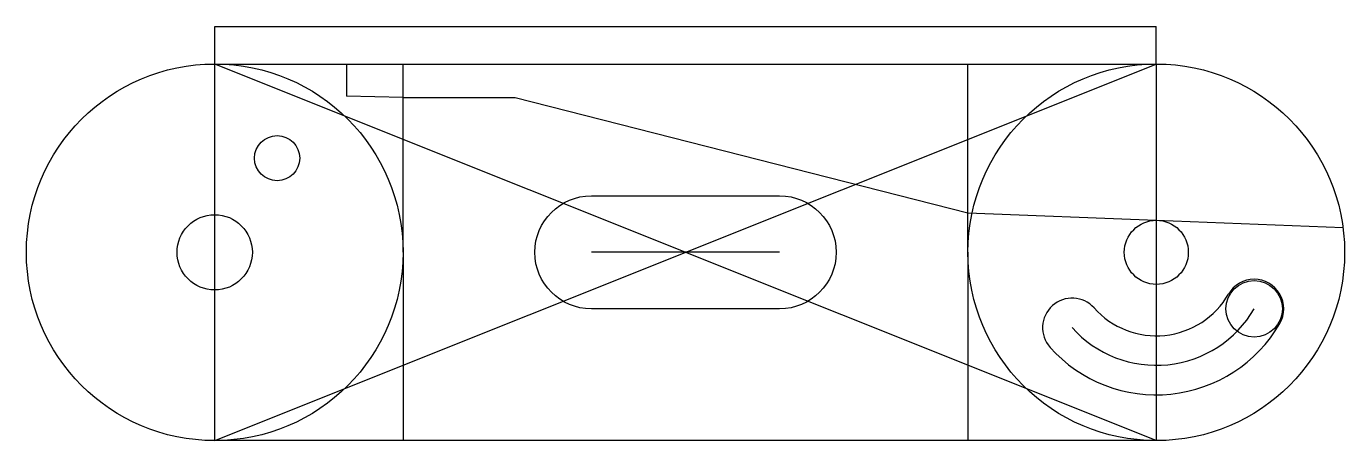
# Model space of a CAD drawing. Header units: millimetres. Extents: x -17.5 to 17.5, y -5 to 6.
import ezdxf

# ---------------------------------------------------------------- set-up
doc = ezdxf.new("R2010")
doc.units = ezdxf.units.MM
doc.layers.get('0').update_dxf_attribs({"linetype": 'CONTINUOUS'})

msp = doc.modelspace()

# ---------------------------------------------------------------- linework, layer by layer
for p, q in [((-12.5, 5), (-12.5, 6)), ((-12.5, 6), (12.5, 6)), ((12.5, 5), (12.5, 6)), ((-12.5, -5), (-12.5, 5)), ((-12.5, 5), (12.5, 5)), ((12.5, -5), (-12.5, 5)), ((-12.5, -5), (12.5, 5)), ((-9, 5), (-9, 4.144)), ((-7.5, 0), (-7.5, 5)), ((7.5, 0), (7.5, 5)), ((12.5, 5), (12.5, -5)), ((-7.5, 4.109), (-9, 4.144)), ((-7.5, 4.109), (-4.523, 4.109)), ((-4.523, 4.109), (7.5, 1.045)), ((7.5, 1.045), (12.5, 0.85)), ((12.5, 0.85), (17.457, 0.656)), ((-7.5, 0), (-7.5, -5)), ((2.5, 0), (-2.5, 0)), ((7.5, 0), (7.5, -5)), ((12.5, -5), (-12.5, -5))]:
    msp.add_line(p, q)
msp.add_lwpolyline([(-2.5, 1.5), (2.5, 1.5, -1), (2.5, -1.5), (-2.5, -1.5, -1)], format="xyb", close=True)
for centre, radius in [((-12.5, 0), 5), ((12.5, 0), 5), ((-10.842, 2.5), 0.6), ((-12.5, 0), 1), ((12.5, 0), 0.85), ((15.098, -1.5), 0.75)]:
    msp.add_circle(centre, radius)
for centre, radius, start, end in [((15.098, -1.5), 0.784, -30, 150), ((10.264, -2), 0.784, 41.8103, 221.8103), ((12.5, 0), 2.216, 221.8103, 330), ((12.5, 0), 3, 221.8103, 330), ((12.5, 0), 3.784, 221.8103, 330)]:
    msp.add_arc(centre, radius, start, end)

doc.saveas('drawing.dxf')
